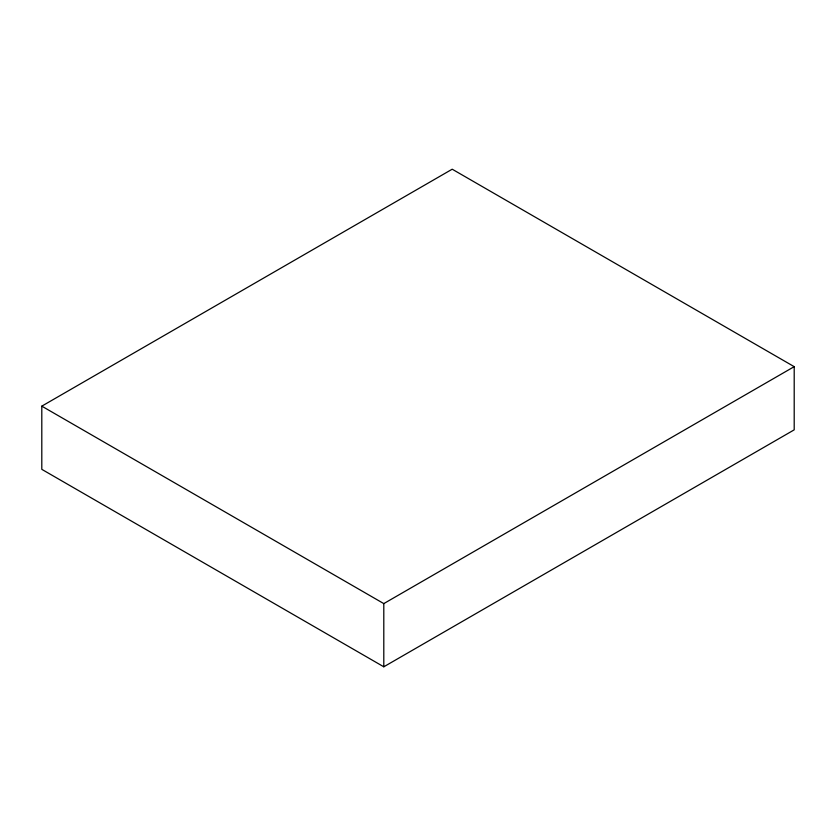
<?xml version="1.0" encoding="UTF-8"?>
<svg xmlns="http://www.w3.org/2000/svg" width="836" height="836" viewBox="0 0 836 836"><rect width="100%" height="100%" fill="white"/><g stroke="black" fill="none" stroke-linecap="round" stroke-linejoin="round"><path stroke-width="1.25" d="M41.8 406.15L452.203 169.206L794.2 366.659L794.2 429.85L383.797 666.794L41.8 469.341L41.8 406.15L383.797 603.602L794.2 366.659M383.797 603.602L383.797 666.794"/></g></svg>
